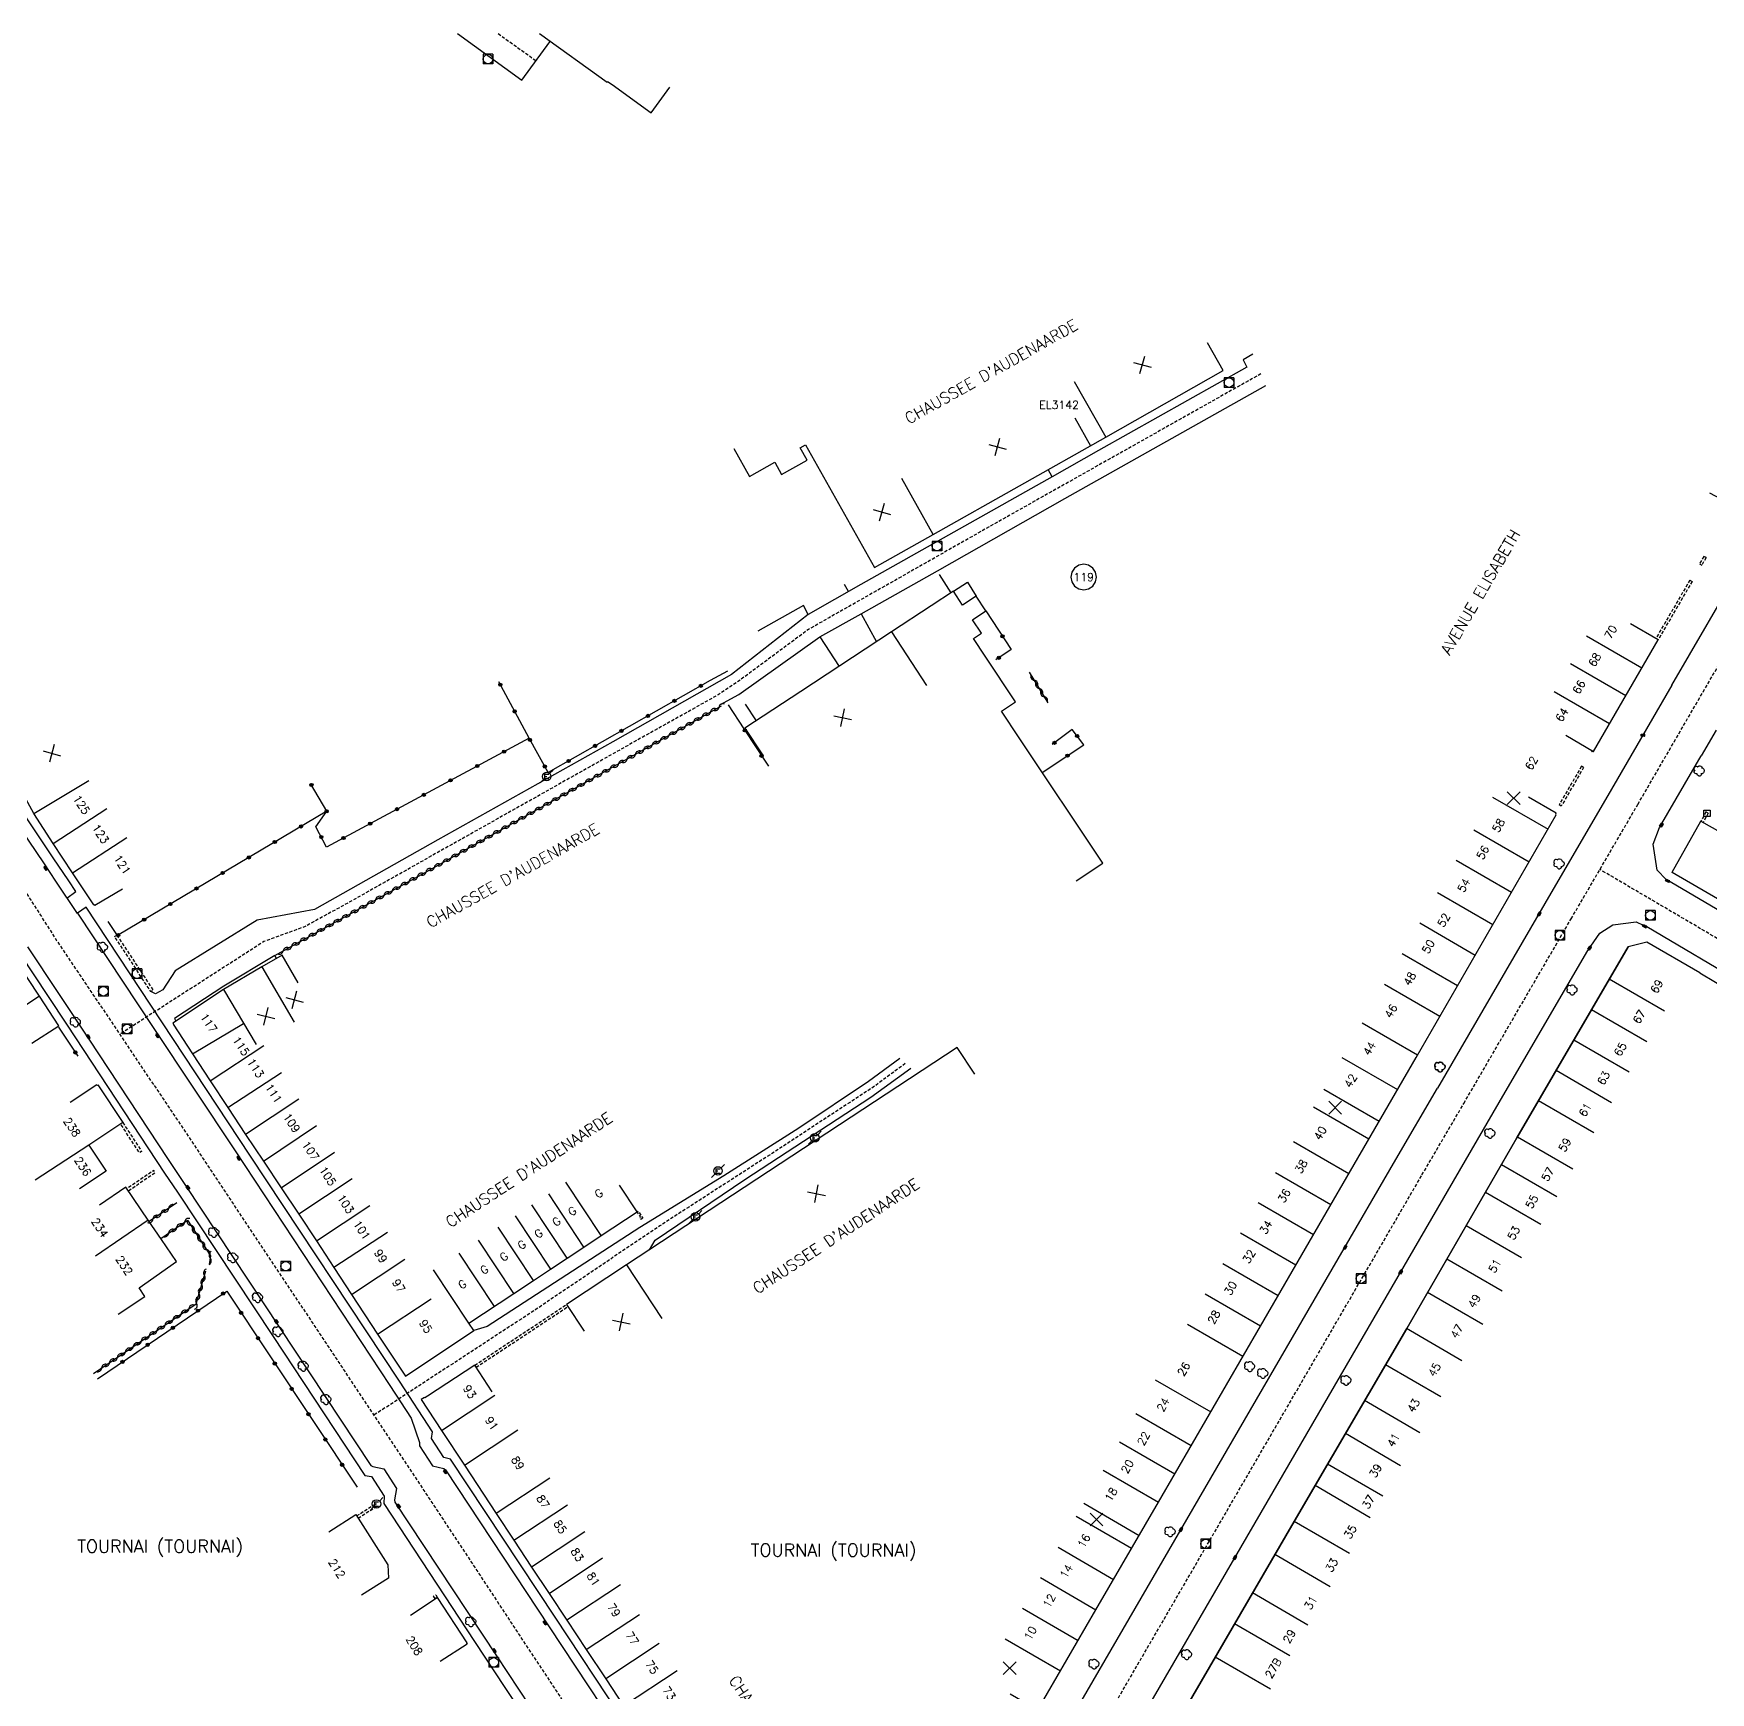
# Model space of a CAD drawing. Header units: millimetres. Extents: x 79999 to 81000, y 145000 to 146000.
# Drawn here: x 80400.9 to 80662.9, y 145740.8 to 146000 of the extents above; entities that cross this region are included whole.
import ezdxf
from ezdxf.enums import TextEntityAlignment as Align

# ---------------------------------------------------------------- set-up
doc = ezdxf.new("R2010")
doc.units = ezdxf.units.MM
doc.linetypes.add('DASHED', pattern=[0.75, 0.5, -0.25])
doc.layers.get('0').update_dxf_attribs({"linetype": 'CONTINUOUS'})
for name, color, linetype in [('W0001', 6, 'DASHED'), ('W0008', 7, 'CONTINUOUS'), ('W0100', 7, 'CONTINUOUS'), ('W0112', 1, 'DASHED'), ('W0300', 7, 'CONTINUOUS'), ('W0310', 3, 'CONTINUOUS'), ('W0322', 7, 'CONTINUOUS'), ('W0400', 7, 'CONTINUOUS'), ('W0420', 7, 'CONTINUOUS'), ('W0471', 7, 'CONTINUOUS'), ('w0980', 7, 'CONTINUOUS'), ('w0984', 7, 'CONTINUOUS'), ('W0989', 7, 'CONTINUOUS'), ('W0991', 7, 'CONTINUOUS'), ('W1102', 7, 'CONTINUOUS')]:
    doc.layers.add(name, color=color, linetype=linetype)
doc.styles.get("Standard").update_dxf_attribs({"font": 'romans.shx', "width": 0.85})

# ---------------------------------------------------------------- blocks, each defined once
blk = doc.blocks.new('T420')
for p, q in [((0.75, 0.75), (-0.75, 0.75)), ((-0.75, 0.75), (-0.75, -0.75)), ((0.75, 0.75), (0.75, -0.75)), ((0.75, -0.75), (-0.75, -0.75))]:
    blk.add_line(p, q)
blk.add_ellipse((0, 0), major_axis=(-0.53, 0.53), ratio=1, start_param=3.926991, end_param=10.210176)
blk = doc.blocks.new('T400')
for p, q in [((-0.15, 0.3), (0.15, 0.3)), ((-0.15, -0.25), (-0.15, 0.3)), ((-0.15, 0.15), (0.15, 0.15)), ((-0.15, 0), (0.15, 0)), ((0.15, 0.3), (0.15, -0.25)), ((-0.15, -0.15), (0.15, -0.15)), ((-0.15, -0.25), (-0.15, -0.3)), ((-0.15, -0.3), (0.15, -0.3)), ((0.15, -0.3), (0.15, -0.25))]:
    blk.add_line(p, q)
blk = doc.blocks.new('T471')
for p, q in [((-0.333334, 0.333334), (-0.333334, -0.333334)), ((-0.333334, 0.333334), (0.333334, 0.333334)), ((-0.333334, 0), (0, 0)), ((0.500001, 0.500001), (1.000002, 1.000002)), ((-0.500001, -0.500001), (-1.000002, -1.000002)), ((-0.333334, -0.333334), (0.333334, -0.333334))]:
    blk.add_line(p, q)
blk.add_ellipse((0, 0), major_axis=(0.471405, 0.471405), ratio=1, start_param=5.4977871438, end_param=11.780972451)
blk = doc.blocks.new('T300')
for p, q in [((-0.8, 0.51), (-0.86, 0.34)), ((-0.86, 0.34), (-0.86, 0.17)), ((-0.86, 0.17), (-0.74, 0.06)), ((-0.69, 0.63), (-0.8, 0.51)), ((-0.8, -0.06), (-0.74, 0.06)), ((-0.74, 0.06), (-0.69, 0.11)), ((-0.57, 0.69), (-0.69, 0.63)), ((-0.46, 0.69), (-0.57, 0.69)), ((-0.29, 0.63), (-0.46, 0.69)), ((-0.29, 0.63), (-0.17, 0.74)), ((-0.23, 0.57), (-0.29, 0.63)), ((-0.17, 0.74), (-0.06, 0.8)), ((-0.06, 0.8), (0.06, 0.8)), ((0.06, 0.8), (0.23, 0.74)), ((0.23, 0.74), (0.34, 0.63)), ((0.34, 0.63), (0.4, 0.51)), ((0.46, 0.46), (0.34, 0.46)), ((0.4, 0.51), (0.4, 0.46)), ((0.57, 0.4), (0.46, 0.46)), ((0.57, 0.4), (0.69, 0.29)), ((0.69, 0.29), (0.74, 0.17)), ((0.74, 0.06), (0.69, -0.17)), ((0.74, 0.17), (0.74, 0.06)), ((-0.8, -0.17), (-0.8, -0.06)), ((-0.8, -0.23), (-0.8, -0.17)), ((-0.74, -0.34), (-0.8, -0.23)), ((-0.69, -0.4), (-0.74, -0.34)), ((-0.51, -0.46), (-0.69, -0.4)), ((-0.4, -0.46), (-0.51, -0.46)), ((-0.4, -0.46), (-0.34, -0.46)), ((-0.34, -0.46), (-0.34, -0.4)), ((-0.34, -0.51), (-0.34, -0.46)), ((-0.29, -0.63), (-0.34, -0.51)), ((-0.17, -0.74), (-0.29, -0.63)), ((-0.06, -0.8), (-0.17, -0.74)), ((0.06, -0.8), (-0.06, -0.8)), ((0.17, -0.74), (0.06, -0.8)), ((0.23, -0.69), (0.17, -0.74)), ((0.29, -0.46), (0.23, -0.46)), ((0.29, -0.63), (0.23, -0.69)), ((0.46, -0.4), (0.29, -0.46)), ((0.34, -0.51), (0.29, -0.63)), ((0.34, -0.51), (0.34, -0.46)), ((0.57, -0.34), (0.46, -0.4)), ((0.63, -0.29), (0.57, -0.34)), ((0.69, -0.17), (0.63, -0.29))]:
    blk.add_line(p, q)
blk = doc.blocks.new('t991o')
at = {"color": 0, "linetype": 'Continuous'}
for p, q in [((-1, 1), (1, -1)), ((-1, -1), (1, 1))]:
    blk.add_line(p, q, dxfattribs=at)
blk = doc.blocks.new('t310o')
at = {"color": 0, "linetype": 'Continuous'}
for centre, start, end in [((-0.5, 0.38), 216.8699, 323.1304), ((0.5, -0.37), 36.8699, 143.1303)]:
    blk.add_arc(centre, 0.625, start, end, dxfattribs=at)
blk = doc.blocks.new('t322o')
at = {"color": 0, "linetype": 'Continuous'}
for radius in [0.25, 0.15]:
    blk.add_circle((0, 0), radius, dxfattribs=at)
blk = doc.blocks.new('t112o')
at = {"color": 0, "linetype": 'Continuous'}
for p, q in [((-0.5, 0.5), (0.5, 0.5)), ((-0.5, -0.5), (-0.5, 0.5)), ((0.5, 0.5), (0.5, -0.5)), ((0.5, -0.5), (-0.5, -0.5))]:
    blk.add_line(p, q, dxfattribs=at)

msp = doc.modelspace()

# ---------------------------------------------------------------- linework, layer by layer
at = {"layer": 'W0001', "flags": 128}
for points in [[(80349.35, 146000), (80353.73, 145984.24), (80356.08, 145976.02), (80357.75, 145970.88), (80359.77, 145965.17), (80362.57, 145957.29), (80367.83, 145942.25), (80373.59, 145925.82), (80380.76, 145904.98), (80384.12, 145895.64), (80386.69, 145889.88), (80391.23, 145880.57), (80398.22, 145868.21), (80404.54, 145858.32), (80424.81, 145828.17), (80463.82, 145769.52), (80513.36, 145694.45)], [(80479.43, 145995.73), (80473.45, 146000)], [(80592.7, 145946.84), (80550.53, 145923.09), (80536.13, 145914.9), (80525.23, 145908.72), (80522.02, 145906.9), (80511.49, 145899.09), (80507.92, 145896.69), (80491.68, 145887.58), (80450.27, 145864.27), (80443.37, 145860.48), (80436.94, 145858.12), (80414.41, 145843.64)], [(80537.14, 145839.08), (80532.4, 145835.58), (80527.98, 145832.66), (80516.78, 145825.32), (80498.8, 145813.72), (80479.33, 145800.58), (80454.12, 145784.12)]]:
    msp.add_lwpolyline(points, dxfattribs=at)
at = {"layer": 'W0001'}
for points in [[(80529.49, 145670.07), (80562.52, 145726.34), (80608.88, 145806.19), (80608.89, 145806.19), (80617.87, 145821.69), (80617.86, 145821.67), (80624.39, 145832.82), (80624.4, 145832.84), (80641.17, 145861.69), (80651.59, 145879.57), (80661.01, 145895.81), (80672.41, 145915.38), (80693.35, 145951.3), (80693.35, 145951.3), (80712.81, 145984.71), (80721.7, 146000)], [(80819.6, 145740.92), (80813.25, 145748.78), (80802.31, 145761.74), (80780.63, 145787.52), (80778.23, 145790.27), (80775.88, 145792.5), (80775.04, 145793.18), (80771.68, 145795.44), (80765.69, 145798.98), (80739.28, 145814.44), (80715.95, 145828.13), (80698.4, 145838.4), (80677.55, 145850.63), (80677.55, 145850.63), (80645.66, 145869.39)]]:
    msp.add_lwpolyline(points, dxfattribs=at)
at = {"layer": 'W0008'}
for p, q in [((80656.9, 145898.19), (80668.32, 145917.77)), ((80663.82, 145891.14), (80661.47, 145887.16)), ((80656.03, 145867.83), (80656.62, 145867.49)), ((80652.44, 145860.71), (80653.01, 145860.41)), ((80613.76, 145824.07), (80620.29, 145835.22)), ((80604.78, 145808.58), (80613.76, 145824.07))]:
    msp.add_line(p, q, dxfattribs=at)
at = {"layer": 'W0008', "flags": 128}
for points in [[(80406.15, 145864.91), (80407.57, 145865.97), (80406.44, 145867.61), (80404.03, 145871.22), (80400.35, 145876.7), (80398.18, 145880.03), (80395.12, 145885.22), (80391.87, 145891.55), (80388.83, 145898.12), (80387.22, 145902.25), (80385.5, 145906.99), (80374.36, 145938.96), (80361.57, 145978.82), (80361.32, 145979.58), (80376.34, 146000)], [(80467.19, 146000), (80477.26, 145992.73), (80481.6, 145998.72)], [(80591.42, 145949.9), (80589.94, 145949.02), (80590.5, 145947.87), (80567.35, 145934.87), (80560.1, 145930.76), (80530.17, 145913.92), (80521.97, 145909.21), (80509.99, 145899.84), (80491.44, 145889.33), (80464.13, 145874.02), (80444.85, 145863.14), (80435.89, 145861.48), (80423.1, 145853.57), (80421.14, 145850.61), (80420, 145849.96), (80419.29, 145850.31)], [(80508.19, 145895.11), (80511.13, 145896.72), (80523.79, 145905.72), (80530.24, 145909.32), (80542.19, 145916.06), (80562.07, 145927.33), (80593.47, 145945.01)], [(80560.1, 145930.76), (80559.48, 145931.87)], [(80528.27, 145912.8), (80527.65, 145913.92)], [(80544.66, 145912.86), (80546.84, 145914.26), (80548.22, 145912.12)], [(80521.97, 145909.21), (80521.25, 145910.65), (80514.08, 145906.65)], [(80530.24, 145909.32), (80532.63, 145904.98)], [(80523.79, 145905.72), (80526.8, 145901.13)], [(80398.9, 145875.74), (80402.59, 145870.25), (80404.38, 145867.58), (80407.77, 145862.5), (80407.83, 145862.59), (80419.64, 145844.72), (80432.43, 145825.41), (80456.6, 145788.77), (80459.96, 145783.67), (80461.27, 145779.87), (80461.24, 145779.32), (80463.26, 145776.24), (80465.03, 145775.78), (80465.31, 145775.57), (80481.49, 145751.04), (80495.83, 145729.4), (80505.69, 145714.5), (80516.97, 145697.41), (80516.91, 145696.81)], [(80502.96, 145721.54), (80482.46, 145752.59), (80466.08, 145777.25), (80465.07, 145777.54), (80463.13, 145780.48), (80463.27, 145781.54), (80458.1, 145789.45), (80434.76, 145824.76), (80417.67, 145850.64), (80409.17, 145863.48), (80407.83, 145862.59)], [(80398.95, 145856.03), (80403.12, 145849.68), (80406.2, 145845.07), (80421.43, 145821.96), (80423.42, 145819), (80438.38, 145796.42), (80452.71, 145774.71), (80453.75, 145774.54), (80455.73, 145771.49), (80455.65, 145770.32), (80469.83, 145748.78), (80474.59, 145741.61), (80501.11, 145701.66), (80508.13, 145690.96)], [(80399.99, 145857.31), (80409.58, 145842.88), (80421.97, 145824.09), (80424.7, 145820), (80439.35, 145797.81), (80453.62, 145776.26), (80453.98, 145776.09), (80455.66, 145775.73), (80457.64, 145772.69), (80457.32, 145770.92), (80457.4, 145770.53), (80473.28, 145746.52), (80488.74, 145723.1), (80503, 145701.45), (80509.03, 145692.27), (80509.36, 145691.99), (80509.65, 145691.98)], [(80438.9, 145855.5), (80438.65, 145855.94), (80430.7, 145851.15), (80422.96, 145846.12), (80423.19, 145845.7)], [(80536.27, 145839.84), (80531.41, 145836.26), (80520.5, 145829), (80508.8, 145821.53), (80495.68, 145813.48), (80471.84, 145798), (80469.74, 145797.35)], [(80497.2, 145809.99), (80498.08, 145811.45), (80512.08, 145820.95), (80531.76, 145833.82), (80538.01, 145838.33)]]:
    msp.add_lwpolyline(points, dxfattribs=at)
at = {"layer": 'W0008'}
for points in [[(80656.9, 145898.19), (80647.48, 145881.96), (80637.06, 145864.08), (80620.29, 145835.22)], [(80656.03, 145867.83), (80654.62, 145869.29), (80653.98, 145873.34), (80654.95, 145875.94), (80661.47, 145887.16)], [(80656.62, 145867.49), (80679.54, 145854.01), (80700.38, 145841.78), (80717.93, 145831.52), (80741.26, 145817.82), (80767.68, 145802.36), (80773.77, 145798.75), (80777.38, 145796.33), (80778.36, 145795.53)], [(80630.87, 145834.58), (80643.76, 145856.74), (80645.63, 145859.44), (80647.67, 145860.76), (80651.31, 145861.21), (80652.44, 145860.71)], [(80772.57, 145789.94), (80770.54, 145791.36), (80763.58, 145795.49), (80748.1, 145804.6), (80733.54, 145813.13), (80721.58, 145820.11), (80690.81, 145838.17), (80668.68, 145851.16), (80653.01, 145860.41)], [(80546.53, 145689.88), (80556.88, 145707.14), (80592.76, 145768.91), (80630.87, 145834.58)], [(80538.73, 145694.85), (80558.42, 145728.73), (80604.78, 145808.58)]]:
    msp.add_lwpolyline(points, dxfattribs=at)
at = {"layer": 'W0100', "flags": 128}
for points in [[(80480.01, 146000), (80490.54, 145992.38), (80490.64, 145992.52), (80491.33, 145992.02), (80491.33, 145992.02), (80497.42, 145987.59), (80500.36, 145991.63)], [(80510.33, 145935.15), (80512.78, 145930.8), (80516.74, 145933.03), (80517.82, 145931.11), (80521.8, 145933.36), (80520.72, 145935.27), (80521.53, 145935.73), (80532.33, 145916.56), (80541.52, 145921.75), (80568.46, 145936.93), (80586.81, 145947.34), (80584.34, 145951.69)], [(80563.83, 145867.6), (80567.99, 145870.37), (80554.95, 145889.94), (80552.16, 145894.13), (80554.38, 145895.61), (80549.63, 145902.7), (80547.78, 145905.48), (80549.04, 145906.32), (80547.65, 145908.41), (80549.74, 145909.81), (80548.22, 145912.12), (80546.1, 145910.71), (80544.66, 145912.86), (80541.16, 145910.56), (80534.97, 145906.5), (80520.83, 145897.21), (80512.09, 145891.47), (80514.83, 145887.29)], [(80414.83, 145866.33), (80410.53, 145863.75), (80410.43, 145863.91), (80410.36, 145863.87), (80407.06, 145868.86), (80404.02, 145873.47), (80401, 145878.14), (80394.47, 145889.96), (80398.84, 145892.38)], [(80442.3, 145851.69), (80439.81, 145856.02), (80436.64, 145854.2), (80430.63, 145850.63), (80422.73, 145845.4), (80422.82, 145845.27), (80422.74, 145845.2), (80425.79, 145840.59), (80428.56, 145836.39), (80431.32, 145832.2), (80434.07, 145827.98), (80436.87, 145823.83), (80439.64, 145819.67), (80442.39, 145815.54), (80445.14, 145811.38), (80447.87, 145807.21), (80450.62, 145803.01), (80454.7, 145796.81), (80459.08, 145790.25), (80469.74, 145797.35), (80469.74, 145797.35), (80468.98, 145798.49), (80476.01, 145803.16), (80479.07, 145805.19), (80481.69, 145806.93), (80484.33, 145808.66), (80486.94, 145810.39), (80489.65, 145812.18), (80495.27, 145815.91), (80492.51, 145820.07)], [(80400.7, 145842.23), (80404.88, 145844.97), (80401.86, 145849.58), (80398.24, 145855.11), (80394.05, 145852.37)], [(80547.99, 145837.42), (80545.24, 145841.6), (80493.59, 145807.6), (80484.23, 145801.43), (80486.98, 145797.26)], [(80406.67, 145833.05), (80410.83, 145835.82), (80410.83, 145835.82), (80410.9, 145835.68), (80410.99, 145835.72), (80414.88, 145829.87), (80414.88, 145829.87), (80409.58, 145826.34), (80412.29, 145822.27), (80408.13, 145819.5)], [(80414.19, 145799.89), (80418.33, 145802.7), (80417.43, 145804.03), (80423.28, 145808.13), (80420.94, 145811.57), (80418.88, 145814.6), (80415.38, 145819.76), (80411.25, 145816.95)], [(80472.62, 145787.77), (80469.87, 145791.95), (80462.5, 145787.11), (80462.07, 145786.82), (80462.02, 145786.89), (80461.52, 145786.57), (80464.68, 145781.76), (80468.28, 145776.32), (80473.25, 145768.78), (80475.99, 145764.62), (80478.73, 145760.41), (80481.51, 145756.27), (80484.28, 145752.12), (80487.29, 145747.5), (80490.36, 145742.92), (80493.14, 145738.74)], [(80447.08, 145765.93), (80451.3, 145768.6), (80451.3, 145768.6), (80456.29, 145760.73), (80456.29, 145760.73), (80456.29, 145760.73), (80456.4, 145758.69), (80452.17, 145756.02)], [(80459.82, 145752.91), (80464.01, 145755.64), (80468.64, 145748.54), (80468.64, 145748.54), (80468.58, 145748.5), (80468.67, 145748.36), (80464.48, 145745.64)]]:
    msp.add_lwpolyline(points, dxfattribs=at)
at = {"layer": 'W0100'}
for points in [[(80640.33, 145890.36), (80644.66, 145887.85), (80644.39, 145887.77), (80644.47, 145887.9), (80644.66, 145887.85), (80654.75, 145905.29), (80650.42, 145907.79)], [(80553.51, 145740.58), (80557.83, 145738.08), (80566.89, 145753.73), (80576.68, 145770.52), (80592.62, 145798.04), (80616.93, 145840.03), (80638.85, 145877.94), (80638.76, 145878.01), (80638.83, 145878.17), (80634.51, 145880.68)], [(80675.36, 145858.58), (80669, 145862.26), (80668.88, 145862), (80656.93, 145868.94), (80656.95, 145868.95), (80661.43, 145876.93), (80665.79, 145874.48)], [(80661.27, 145853.25), (80652.97, 145858.05), (80650.06, 145857.32), (80632.7, 145827.45), (80615.47, 145797.67), (80597.89, 145767.54), (80579.81, 145736.43), (80565.69, 145711.94), (80579.81, 145736.43), (80597.89, 145767.54), (80615.47, 145797.67), (80632.7, 145827.45), (80650.06, 145857.32)]]:
    msp.add_lwpolyline(points, dxfattribs=at)
at = {"layer": 'W0112'}
for p, q in [((80662.24, 145918.11), (80661.89, 145918.31)), ((80661.22, 145917.14), (80661.56, 145916.94)), ((80659.72, 145914.6), (80660.07, 145914.4)), ((80654.75, 145905.29), (80654.4, 145905.49)), ((80643.12, 145885.33), (80642.79, 145885.52)), ((80639.61, 145879.27), (80639.27, 145879.47)), ((80661.79, 145876.74), (80661.43, 145876.93)), ((80662.58, 145878.2), (80662.23, 145878.39))]:
    msp.add_line(p, q, dxfattribs=at)
for points in [[(80661.89, 145918.31), (80661.22, 145917.14)], [(80662.24, 145918.11), (80661.56, 145916.94)], [(80659.72, 145914.6), (80654.4, 145905.49)], [(80660.07, 145914.4), (80654.75, 145905.29)], [(80642.79, 145885.52), (80639.27, 145879.47)], [(80643.12, 145885.33), (80639.6, 145879.27)], [(80662.23, 145878.39), (80661.43, 145876.93)], [(80662.58, 145878.2), (80661.79, 145876.74)]]:
    msp.add_lwpolyline(points, dxfattribs=at)
at = {"layer": 'W0112', "flags": 128}
for points in [[(80413.96, 145859.13), (80419.63, 145850.53), (80419.29, 145850.31), (80413.62, 145858.91)], [(80496.13, 145814.92), (80495.81, 145814.72), (80495.64, 145815.01), (80495.79, 145815.1), (80495.71, 145815.22), (80495.27, 145815.91), (80495.42, 145816)], [(80463.68, 145755.5), (80463.45, 145755.84), (80463.78, 145756.06), (80464.01, 145755.72)]]:
    msp.add_lwpolyline(points, close=True, dxfattribs=at)
for points in [[(80414.88, 145829.87), (80417.84, 145825.34), (80417.5, 145825.13), (80414.55, 145829.65)], [(80415.77, 145819.2), (80419.97, 145822.05), (80419.74, 145822.38), (80415.54, 145819.53)], [(80469.87, 145791.95), (80484.23, 145801.43)], [(80470.09, 145791.62), (80484.45, 145801.1)], [(80451.65, 145768.05), (80454.51, 145769.86), (80454.3, 145770.2), (80451.44, 145768.38)]]:
    msp.add_lwpolyline(points, dxfattribs=at)
at = {"layer": 'W0310', "flags": 128}
for points in [[(80556.51, 145900.24), (80559.4, 145895.43)], [(80438.65, 145855.94), (80462.01, 145868.87), (80492.14, 145885.77), (80508.43, 145894.97)], [(80423.32, 145817.31), (80419.03, 145814.39)], [(80420.82, 145811.75), (80424.99, 145814.58), (80428.59, 145809.03), (80428.4, 145807.69)], [(80410.34, 145790.65), (80426.37, 145801.54), (80427.85, 145806.71)]]:
    msp.add_lwpolyline(points, dxfattribs=at)
at = {"layer": 'W0322'}
msp.add_line((80661.27, 145853.25), (80670.03, 145848.03), dxfattribs=at)
at = {"layer": 'W0322', "flags": 128}
for points in [[(80542.41, 145915.46), (80544.28, 145912.6)], [(80549.74, 145909.81), (80553.66, 145903.75), (80551.29, 145902.15)], [(80509.37, 145900.36), (80506.66, 145898.91), (80481.35, 145884.53), (80478.37, 145889.9), (80446.74, 145872.9), (80445.06, 145876.05), (80446.78, 145878.52), (80414.07, 145859.09), (80412.61, 145861.28)], [(80478.37, 145889.9), (80473.63, 145898.71)], [(80509.47, 145895.1), (80511.93, 145891.36), (80515.77, 145885.51)], [(80512.13, 145895.24), (80513.85, 145892.62)], [(80558.54, 145884.55), (80565.02, 145888.87), (80563.2, 145891.27), (80560.1, 145888.91)], [(80446.78, 145878.52), (80444.23, 145882.82)], [(80404.84, 145844.76), (80407.87, 145840.22)], [(80410.92, 145789.79), (80431.13, 145803.51), (80451.49, 145772.86)]]:
    msp.add_lwpolyline(points, dxfattribs=at)
at = {"layer": 'W1102'}
for p, q in [((80662.8, 145928.25), (80666.87, 145926.07)), ((80643.56, 145905.92), (80652.22, 145900.91)), ((80641.04, 145901.57), (80649.7, 145896.56)), ((80638.51, 145897.19), (80647.17, 145892.18)), ((80628.9, 145880.7), (80637.55, 145875.69)), ((80625.96, 145875.61), (80634.61, 145870.61)), ((80623.21, 145870.87), (80631.87, 145865.86)), ((80620.28, 145865.79), (80628.93, 145860.78)), ((80617.52, 145861.03), (80626.18, 145856.02)), ((80614.78, 145856.28), (80623.43, 145851.27)), ((80612, 145851.48), (80620.66, 145846.48)), ((80655.76, 145847.23), (80647.12, 145852.26)), ((80608.5, 145845.43), (80617.15, 145840.42)), ((80652.99, 145842.46), (80644.35, 145847.48)), ((80650.23, 145837.7), (80641.58, 145842.72)), ((80605.36, 145840.01), (80614.02, 145835)), ((80647.46, 145832.94), (80638.82, 145837.96)), ((80602.51, 145835.08), (80611.17, 145830.08)), ((80600.91, 145832.32), (80609.56, 145827.31)), ((80644.72, 145828.23), (80636.07, 145833.25)), ((80597.77, 145826.9), (80606.43, 145821.89)), ((80641.44, 145822.57), (80632.79, 145827.59)), ((80594.97, 145822.06), (80603.62, 145817.05)), ((80638.93, 145818.24), (80630.27, 145823.25)), ((80636.42, 145813.9), (80627.77, 145818.91)), ((80592.26, 145817.38), (80600.92, 145812.37)), ((80633.42, 145808.71), (80624.76, 145813.72)), ((80589.51, 145812.62), (80598.16, 145807.61)), ((80630.4, 145803.5), (80621.74, 145808.51)), ((80586.74, 145807.84), (80595.39, 145802.83)), ((80583.98, 145803.08), (80592.64, 145798.07)), ((80627.39, 145798.3), (80618.73, 145803.31)), ((80581.24, 145798.35), (80589.89, 145793.33)), ((80624.1, 145792.62), (80615.46, 145797.66)), ((80620.81, 145786.98), (80612.17, 145792.02)), ((80576.2, 145789.64), (80584.85, 145784.63)), ((80617.54, 145781.38), (80608.9, 145786.42)), ((80573.17, 145784.41), (80581.82, 145779.4)), ((80570.6, 145779.98), (80579.25, 145774.96)), ((80614.53, 145776.21), (80605.89, 145781.26)), ((80568.03, 145775.54), (80576.68, 145770.53)), ((80611.75, 145771.46), (80603.12, 145776.5)), ((80609.79, 145768.11), (80601.16, 145773.15)), ((80565.01, 145770.37), (80573.66, 145765.33)), ((80563.85, 145768.37), (80572.49, 145763.34)), ((80606.52, 145762.5), (80597.89, 145767.54)), ((80561.02, 145763.52), (80569.67, 145758.48)), ((80603.51, 145757.32), (80594.87, 145762.34)), ((80558.26, 145758.76), (80566.9, 145753.73)), ((80600.03, 145751.32), (80591.38, 145756.35)), ((80555.47, 145753.96), (80564.13, 145748.95)), ((80597.23, 145746.52), (80588.59, 145751.54)), ((80552.72, 145749.2), (80561.37, 145744.19)), ((80594.2, 145741.3), (80585.56, 145746.33))]:
    msp.add_line(p, q, dxfattribs=at)
at = {"layer": 'W1102', "flags": 128}
for points in [[(80563.54, 145945.64), (80568.46, 145936.93)], [(80563.61, 145939.94), (80566.07, 145935.58)], [(80541.52, 145921.75), (80536.61, 145930.46)], [(80534.97, 145906.5), (80540.46, 145898.14)], [(80401, 145878.14), (80409.59, 145883.28)], [(80404.02, 145873.47), (80412.39, 145878.94)], [(80407.06, 145868.86), (80415.54, 145874.39)], [(80436.64, 145854.2), (80441.68, 145845.56)], [(80430.63, 145850.63), (80435.73, 145842.03)], [(80401.86, 145849.58), (80393.5, 145844.09)], [(80425.79, 145840.59), (80433.77, 145845.33)], [(80428.56, 145836.39), (80436.91, 145841.89)], [(80431.32, 145832.2), (80439.68, 145837.68)], [(80442.41, 145833.51), (80434.07, 145827.98)], [(80436.87, 145823.83), (80445.17, 145829.4)], [(80409.58, 145826.34), (80401.22, 145820.86)], [(80439.64, 145819.67), (80447.96, 145825.22)], [(80450.73, 145821.07), (80442.39, 145815.54)], [(80489.65, 145812.18), (80484.13, 145820.52)], [(80445.14, 145811.38), (80453.49, 145816.88)], [(80484.33, 145808.66), (80478.82, 145817.01)], [(80486.94, 145810.39), (80481.43, 145818.73)], [(80418.88, 145814.6), (80410.61, 145808.99)], [(80479.07, 145805.19), (80473.55, 145813.53)], [(80476.18, 145815.27), (80481.69, 145806.93)], [(80456.24, 145812.69), (80447.87, 145807.21)], [(80476.01, 145803.16), (80470.48, 145811.49)], [(80450.62, 145803.01), (80458.98, 145808.5)], [(80472.95, 145801.13), (80467.42, 145809.46)], [(80468.98, 145798.49), (80463.45, 145806.82)], [(80493.59, 145807.6), (80499.09, 145799.25)], [(80454.7, 145796.81), (80463.05, 145802.31)], [(80464.68, 145781.76), (80473.03, 145787.26)], [(80468.28, 145776.32), (80476.63, 145781.83)], [(80481.6, 145774.28), (80473.25, 145768.78)], [(80475.99, 145764.62), (80484.35, 145770.1)], [(80487.07, 145765.93), (80478.73, 145760.41)], [(80481.51, 145756.27), (80489.82, 145761.84)], [(80492.63, 145757.63), (80484.28, 145752.12)], [(80487.29, 145747.5), (80495.63, 145753.01)], [(80498.68, 145748.47), (80490.36, 145742.92)], [(80493.14, 145738.74), (80501.48, 145744.26)]]:
    msp.add_lwpolyline(points, dxfattribs=at)
msp.add_lwpolyline([(80567.02, 145915.08), (80566.86, 145915.84), (80566.43, 145916.49), (80565.78, 145916.92), (80565.02, 145917.08), (80564.25, 145916.92), (80563.6, 145916.49), (80563.17, 145915.84), (80563.02, 145915.08), (80563.17, 145914.31), (80563.6, 145913.66), (80564.25, 145913.23), (80565.02, 145913.08), (80565.78, 145913.23), (80566.43, 145913.66), (80566.86, 145914.31)], close=True, dxfattribs=at)

# ---------------------------------------------------------------- block references
at = {"layer": 'W0112'}
msp.add_blockref('t112o', (80662.39, 145878.18), dxfattribs=at)
at = {"layer": 'W0300'}
for p in [(80661.21, 145884.78), (80639.31, 145870.26), (80411.75, 145857.23), (80641.34, 145850.56), (80407.52, 145845.53), (80620.7, 145838.51), (80620.72, 145838.54), (80628.51, 145828.14), (80429.14, 145812.67), (80432.1, 145808.72), (80435.99, 145802.5), (80439.16, 145797.18), (80443.12, 145791.76), (80590.98, 145791.71), (80593.02, 145790.64), (80606.02, 145789.55), (80446.66, 145786.56), (80578.54, 145765.9), (80469.29, 145751.84), (80566.65, 145745.23), (80581.12, 145746.72)]:
    msp.add_blockref('T300', p, dxfattribs=at)
at = {"layer": 'W0310'}
for p, rotation in [((80557.28, 145898.96), 300.9184452384302), ((80558.05, 145897.67), 300.9184452384302), ((80558.82, 145896.38), 300.9184452384302), ((80508.04, 145894.75), 29.46529438880365), ((80502.81, 145891.79), 29.46529438880365), ((80504.12, 145892.53), 29.46529438880365), ((80505.42, 145893.27), 29.46529438880365), ((80506.73, 145894.01), 29.46529438880365), ((80497.59, 145888.84), 29.46529438880365), ((80498.89, 145889.58), 29.46529438880365), ((80500.2, 145890.32), 29.46529438880365), ((80501.51, 145891.06), 29.46529438880365), ((80493.67, 145886.63), 29.46529438880365), ((80494.98, 145887.37), 29.46529438880365), ((80496.28, 145888.1), 29.46529438880365), ((80488.44, 145883.69), 29.28185177906462), ((80489.75, 145884.42), 29.28185177906462), ((80491.06, 145885.16), 29.28185177906462), ((80492.36, 145885.89), 29.46529438880365), ((80484.51, 145881.49), 29.28185177906462), ((80485.82, 145882.22), 29.28185177906462), ((80487.13, 145882.96), 29.28185177906462), ((80479.28, 145878.55), 29.28185177906462), ((80480.59, 145879.29), 29.28185177906462), ((80481.9, 145880.02), 29.28185177906462), ((80483.21, 145880.76), 29.28185177906462), ((80475.36, 145876.35), 29.28185177906462), ((80476.66, 145877.09), 29.28185177906462), ((80477.97, 145877.82), 29.28185177906462), ((80470.12, 145873.42), 29.28185177906462), ((80471.43, 145874.15), 29.28185177906462), ((80472.74, 145874.89), 29.28185177906462), ((80474.05, 145875.62), 29.28185177906462), ((80464.89, 145870.48), 29.28185177906462), ((80466.2, 145871.22), 29.28185177906462), ((80467.51, 145871.95), 29.28185177906462), ((80468.81, 145872.68), 29.28185177906462), ((80460.96, 145868.29), 28.9585348361922), ((80462.27, 145869.02), 29.28185177906462), ((80463.58, 145869.75), 29.28185177906462), ((80455.71, 145865.38), 28.9585348361922), ((80457.02, 145866.11), 28.9585348361922), ((80458.34, 145866.84), 28.9585348361922), ((80459.65, 145867.56), 28.9585348361922), ((80451.77, 145863.2), 28.9585348361922), ((80453.09, 145863.93), 28.9585348361922), ((80454.4, 145864.66), 28.9585348361922), ((80446.52, 145860.3), 28.9585348361922), ((80447.84, 145861.03), 28.9585348361922), ((80449.15, 145861.75), 28.9585348361922), ((80450.46, 145862.48), 28.9585348361922), ((80441.27, 145857.39), 28.9585348361922), ((80442.59, 145858.12), 28.9585348361922), ((80443.9, 145858.85), 28.9585348361922), ((80445.21, 145859.57), 28.9585348361922), ((80439.96, 145856.67), 28.9585348361922), ((80420.84, 145815.62), 214.1672972297613), ((80422.08, 145816.46), 214.1672972297613), ((80419.6, 145814.78), 214.1672972297613), ((80423.3, 145813.44), 34.16729722990793), ((80424.54, 145814.28), 34.16729722990793), ((80425.51, 145813.78), 302.9639928148158), ((80422.06, 145812.6), 34.16729722990793), ((80426.33, 145812.52), 302.9639928148158), ((80427.14, 145811.26), 302.9639928148158), ((80427.96, 145810), 302.9639928148158), ((80428.54, 145808.69), 261.7635667623931), ((80427.64, 145805.98), 74.05764048943864), ((80426.82, 145803.09), 74.05764048943864), ((80427.23, 145804.54), 74.05764048943864), ((80423.99, 145799.92), 34.16729722971883), ((80425.23, 145800.76), 34.16729722971883), ((80426.4, 145801.65), 74.05764048943864), ((80420.26, 145797.39), 34.16729722971883), ((80421.51, 145798.23), 34.16729722971883), ((80422.75, 145799.08), 34.16729722971883), ((80416.54, 145794.86), 34.16729722971883), ((80417.78, 145795.71), 34.16729722971883), ((80419.02, 145796.55), 34.16729722971883), ((80412.82, 145792.34), 34.16729722971883), ((80414.06, 145793.18), 34.16729722971883), ((80415.3, 145794.02), 34.16729722971883), ((80411.58, 145791.5), 34.16729722971883)]:
    msp.add_blockref('t310o', p, dxfattribs=dict(at, rotation=rotation))
at = {"layer": 'W0322'}
for p, rotation in [((80552.32, 145905.82), 302.8384642915623), ((80551.76, 145902.47), 213.9376349884656), ((80473.87, 145898.27), 118.2597779859396), ((80505.2, 145898.08), 209.6021262587739), ((80501.07, 145895.74), 209.6021262587739), ((80476.12, 145894.09), 118.2597779859396), ((80496.94, 145893.39), 209.6021262587739), ((80478.52, 145889.62), 119.0822925861228), ((80492.81, 145891.04), 209.6021262587739), ((80512.08, 145891.13), 303.2956367997072), ((80560.45, 145889.18), 217.3164011010457), ((80563.98, 145890.24), 127.1489874170518), ((80474.47, 145887.8), 208.2597779859836), ((80488.68, 145888.7), 209.6021262587739), ((80514.69, 145887.16), 303.2956367997072), ((80562.49, 145887.18), 33.67803509917411), ((80470.28, 145885.56), 208.2597779859836), ((80480.83, 145885.47), 119.0822925861228), ((80484.55, 145886.35), 209.6021262587739), ((80444.36, 145882.6), 120.7156155546207), ((80466.1, 145883.31), 208.2597779859836), ((80457.73, 145878.81), 208.2597779859836), ((80461.92, 145881.06), 208.2597779859836), ((80442.74, 145876.12), 210.7156155545584), ((80446.75, 145878.48), 55.18954452369673), ((80453.55, 145876.56), 208.2597779859836), ((80438.66, 145873.69), 210.7156155545584), ((80445.91, 145874.47), 118.10439811347), ((80449.36, 145874.31), 208.2597779859836), ((80434.58, 145871.27), 210.7156155545584), ((80430.49, 145868.84), 210.7156155545584), ((80426.41, 145866.42), 210.7156155545584), ((80422.33, 145863.99), 210.7156155545584), ((80418.24, 145861.56), 210.7156155545584), ((80414.16, 145859.14), 210.7156155545584), ((80407.48, 145840.81), 303.6601435246558), ((80430.57, 145803.13), 34.16729722974313), ((80426.64, 145800.46), 34.16729722974313), ((80433.38, 145800.12), 303.5940206433941), ((80422.71, 145797.79), 34.16729722974313), ((80418.78, 145795.13), 34.16729722974313), ((80436.01, 145796.16), 303.5940206433941), ((80414.85, 145792.46), 34.16729722974313), ((80438.64, 145792.2), 303.5940206433941), ((80441.27, 145788.25), 303.5940206433941), ((80443.9, 145784.29), 303.5940206433941), ((80446.53, 145780.33), 303.5940206433941), ((80449.15, 145776.38), 303.5940206433941)]:
    msp.add_blockref('t322o', p, dxfattribs=dict(at, rotation=rotation))
at = {"layer": 'W0400'}
for p, rotation in [((80652.38, 145890.38), 90), ((80655.27, 145876.34), 150.9454218152291), ((80402.86, 145869.59), 213.7547265150501), ((80656.25, 145867.62), 63.14559975090143), ((80636.18, 145862.42), 149.9056535962229), ((80652.65, 145860.52), 61.89543373258358), ((80644.05, 145857.1), 145.9650982896538), ((80409.5, 145843.27), 33.5925132542348), ((80420.32, 145843.43), 213.4973667436277), ((80433, 145824.26), 213.409408420614), ((80425.08, 145819.69), 213.4355087665936), ((80605.87, 145810.37), 151.3893912806524), ((80614.54, 145806.48), 150.5576891154849), ((80438.9, 145798.76), 33.43550876688784), ((80465.28, 145775.31), 217.1048707009713), ((80457.99, 145769.91), 213.4802094332229), ((80580.2, 145766.23), 149.9158131901079), ((80588.64, 145761.88), 149.3669293787468), ((80480.87, 145751.72), 33.40928002648936), ((80472.92, 145747.33), 33.48020943343467)]:
    msp.add_blockref('T400', p, dxfattribs=dict(at, rotation=rotation))
at = {"layer": 'W0420'}
for p in [(80471.96, 145996.01), (80587.72, 145945.47), (80542.1, 145919.91), (80653.55, 145862.21), (80639.4, 145859.11), (80417.1, 145853.11), (80411.86, 145850.37), (80415.56, 145844.47), (80440.35, 145807.41), (80608.34, 145805.48), (80584.08, 145764.03), (80472.84, 145745.5)]:
    msp.add_blockref('T420', p, dxfattribs=at)
at = {"layer": 'W0471'}
for p in [(80481.12, 145883.93), (80523.02, 145827.48), (80507.88, 145822.29), (80504.37, 145815.11), (80454.53, 145770.26)]:
    msp.add_blockref('T471', p, dxfattribs=at)
at = {"layer": 'W0991'}
for p, rotation in [((80574.18, 145948.23), 29.52898694497207), ((80551.55, 145935.43), 29.45301160579375), ((80533.49, 145925.25), 29.41750022063378), ((80527.37, 145893.13), 33.28516714364181), ((80403.8, 145887.54), 299.926475615349), ((80632.18, 145880.52), 90), ((80441.73, 145849.05), 30.10331415564567), ((80437.26, 145846.43), 31.19106615596118), ((80604.29, 145832.18), 90), ((80523.27, 145818.75), 33.35969555317602), ((80492.76, 145798.67), 33.37144724153514), ((80567, 145767.82), 90), ((80553.44, 145744.62), 90)]:
    msp.add_blockref('t991o', p, dxfattribs=dict(at, rotation=rotation))

# ---------------------------------------------------------------- texts
at = {"layer": 'w0980'}
for p in [(80420.71, 145763.51), (80525.93, 145762.91)]:
    msp.add_text('TOURNAI (TOURNAI)', height=2, dxfattribs=at).set_placement(p, align=Align.MIDDLE)
at = {"layer": 'w0984'}
msp.add_text('EL3142', height=1.25, dxfattribs=at).set_placement((80561.17, 145941.98), align=Align.MIDDLE)
at = {"layer": 'W0989'}
for s, rotation, p in [("CHAUSSEE D'AUDENAARDE", 29.412, (80550.57, 145947.18)), ('AVENUE ELISABETH', 59.7955, (80626.99, 145912.75)), ("CHAUSSEE D'AUDENAARDE", 29.412, (80475.82, 145868.44)), ("CHAUSSEE D'AUDENAARDE", 33.354, (80478.34, 145822.47)), ("CHAUSSEE D'AUDENAARDE", 33.354, (80526.32, 145812.12)), ("CHAUSSEE D'AUDENAARDE", 303.9803, (80518.75, 145730.54))]:
    msp.add_text(s, height=1.75, rotation=rotation, dxfattribs=at).set_placement(p, align=Align.MIDDLE)
at = {"layer": 'W0991'}
msp.add_text('119', height=1.25, dxfattribs=at).set_placement((80565.02, 145915.08), align=Align.MIDDLE)
for s, rotation, p in [('70', 59.9485, (80647.35, 145906.49)), ('68', 59.948, (80644.85, 145902.16)), ('66', 59.9484, (80642.39, 145897.9)), ('64', 58.6489, (80639.73, 145893.57)), ('62', 59.8031, (80634.97, 145886.01)), ('125', 303.1029, (80408.45, 145879.52)), ('58', 59.9501, (80629.81, 145876.28)), ('123', 303.1029, (80411.43, 145874.95)), ('121', 303.1029, (80414.81, 145870.17)), ('56', 59.9531, (80627.36, 145872.05)), ('54', 59.9551, (80624.4, 145866.92)), ('52', 59.955, (80621.26, 145861.49)), ('50', 59.9547, (80618.86, 145857.35)), ('48', 59.9545, (80615.94, 145852.3)), ('69', 59.8418, (80654.55, 145851.12)), ('46', 59.9544, (80613.02, 145847.26)), ('117', 303.3917, (80428.33, 145845.39)), ('67', 59.8411, (80651.8, 145846.38)), ('115', 303.3917, (80433.37, 145841.81)), ('44', 59.9287, (80609.64, 145841.41)), ('65', 59.8424, (80648.85, 145841.3)), ('113', 303.3917, (80435.64, 145838.36)), ('42', 59.9336, (80606.72, 145836.37)), ('63', 59.8419, (80646.24, 145836.81)), ('111', 303.3917, (80438.46, 145834.42)), ('61', 59.8409, (80643.36, 145831.86)), ('238', 303.6496, (80406.97, 145829.13)), ('109', 303.4791, (80441.29, 145829.79)), ('107', 303.4791, (80444.23, 145825.43)), ('40', 59.9331, (80601.98, 145828.18)), ('59', 59.8394, (80640.18, 145826.38)), ('236', 303.6496, (80408.65, 145822.99)), ('105', 303.4791, (80446.9, 145821.49)), ('38', 59.9334, (80598.98, 145823)), ('57', 59.9382, (80637.51, 145821.77)), ('G', 33.6798, (80489.26, 145818.77)), ('36', 59.9342, (80596.33, 145818.42)), ('103', 303.4791, (80449.71, 145817.13)), ('G', 33.6798, (80485.11, 145816.01)), ('55', 59.9386, (80635.03, 145817.5)), ('234', 303.6496, (80411.32, 145813.43)), ('101', 303.4791, (80452.24, 145813.05)), ('G', 33.6798, (80482.64, 145814.37)), ('34', 59.9343, (80593.48, 145813.5)), ('53', 59.9386, (80632.2, 145812.61)), ('G', 33.6798, (80477.22, 145810.75)), ('G', 33.6798, (80479.86, 145812.51)), ('232', 303.6496, (80415.12, 145807.53)), ('99', 303.4791, (80455.2, 145808.98)), ('G', 33.6798, (80474.44, 145808.9)), ('32', 59.9334, (80590.84, 145808.94)), ('51', 59.9384, (80629.23, 145807.47)), ('G', 33.6798, (80471.38, 145806.86)), ('97', 303.4791, (80458.01, 145804.34)), ('G', 33.6798, (80467.94, 145804.57)), ('30', 59.9336, (80587.97, 145803.97)), ('28', 59.9137, (80585.36, 145799.47)), ('49', 59.9408, (80626.04, 145801.96)), ('95', 303.4791, (80462.23, 145798.01)), ('47', 59.9374, (80623.3, 145797.23)), ('26', 59.9127, (80580.65, 145791.34)), ('45', 59.7332, (80619.82, 145791.24)), ('93', 303.5042, (80469.08, 145787.8)), ('24', 59.9134, (80577.43, 145785.78)), ('43', 59.7331, (80616.55, 145785.63)), ('91', 303.5042, (80472.53, 145782.85)), ('22', 59.913, (80574.36, 145780.48)), ('41', 59.7319, (80613.39, 145780.22)), ('89', 303.5042, (80476.61, 145776.66)), ('20', 59.9132, (80571.83, 145776.12)), ('39', 59.7319, (80610.61, 145775.46)), ('87', 303.5042, (80480.55, 145770.61)), ('18', 59.7779, (80569.29, 145771.75)), ('85', 303.5042, (80483.23, 145766.68)), ('16', 59.7801, (80565.06, 145764.49)), ('212', 302.3384, (80448.35, 145760.17)), ('83', 303.5042, (80485.9, 145762.32)), ('81', 303.5042, (80488.43, 145758.52)), ('14', 59.7805, (80562.3, 145759.74)), ('12', 59.9207, (80559.63, 145755.15)), ('79', 303.4061, (80491.63, 145753.67)), ('10', 59.9255, (80556.69, 145750.08)), ('208', 302.3384, (80460.44, 145748.12)), ('77', 303.4061, (80494.48, 145749.25)), ('75', 303.4061, (80497.57, 145744.75)), ('73', 303.4061, (80500.25, 145740.67))]:
    msp.add_text(s, height=1.25, rotation=rotation, dxfattribs=at).set_placement(p, align=Align.MIDDLE)
for s, p in [('37', (80609.49, 145769.35)), ('35', (80606.67, 145764.67)), ('33', (80603.77, 145759.47)), ('31', (80600.48, 145753.6)), ('29', (80597.14, 145748.34)), ('27B', (80594.35, 145742.87))]:
    msp.add_text(s, height=1.25, rotation=59.8384, dxfattribs=at).set_placement(p)

doc.saveas('drawing.dxf')
